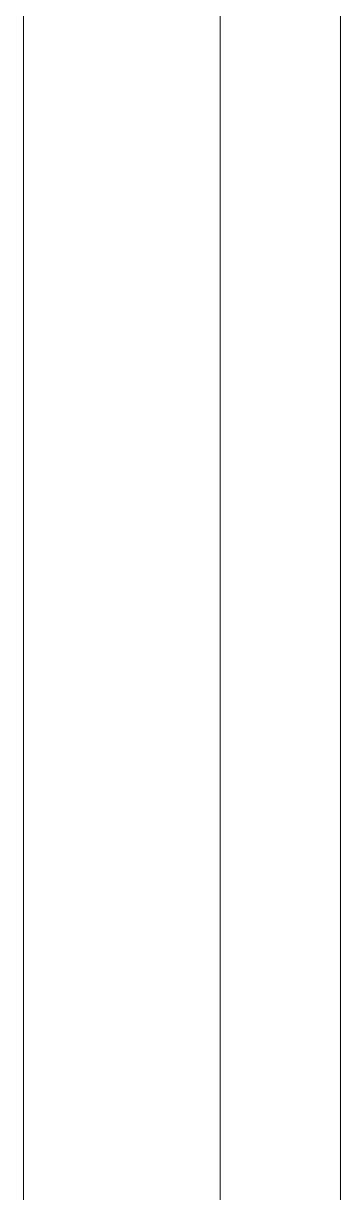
# Model space of a CAD drawing. Header units: millimetres. Extents: x 3914 to 443608, y -156176 to 78197.
# Drawn here: x 255314 to 255814, y -141179 to -139337 of the extents above; entities that cross this region are included whole.
import ezdxf

# ---------------------------------------------------------------- set-up
doc = ezdxf.new("R2010")
doc.units = ezdxf.units.MM
doc.linetypes.add('Осевая', pattern=[6350, 1270, -952.5, 3175, -952.5])
for name, color, linetype, lineweight in [('A-FLOR', 7, 'Continuous', 9), ('Оси', 7, 'Continuous', 9), ('Оси-2', 7, 'Осевая', 9)]:
    doc.layers.add(name, color=color, linetype=linetype, lineweight=lineweight)

msp = doc.modelspace()

# ---------------------------------------------------------------- linework, layer by layer
at = {"layer": 'A-FLOR'}
for p, q in [((255314.4216490328, -141831.6792801619), (255314.4216490328, -135104.6014407162)), ((255314.4216490328, -141832.6207093254), (255314.4216490328, -135105.5428698797)), ((255814.4216200865, -135104.6792401049), (255814.4216200865, -141831.6792801619)), ((255814.4216200865, -135105.6206692685), (255814.4216200865, -141832.6207093254))]:
    msp.add_line(p, q, dxfattribs=at)
at = {"layer": 'Оси'}
msp.add_lwpolyline([(255624.4215870099, -147883.8792653037), (255624.42158701, -142883.8792653037), (255624.42158701, -123587.5154001178), (255624.4215870101, -118587.5154001178)], dxfattribs=at)
at = {"layer": 'Оси-2'}
msp.add_line((255624.42158701, -142882.9378361402), (255624.42158701, -123586.5739709543), dxfattribs=at)

doc.saveas('drawing.dxf')
